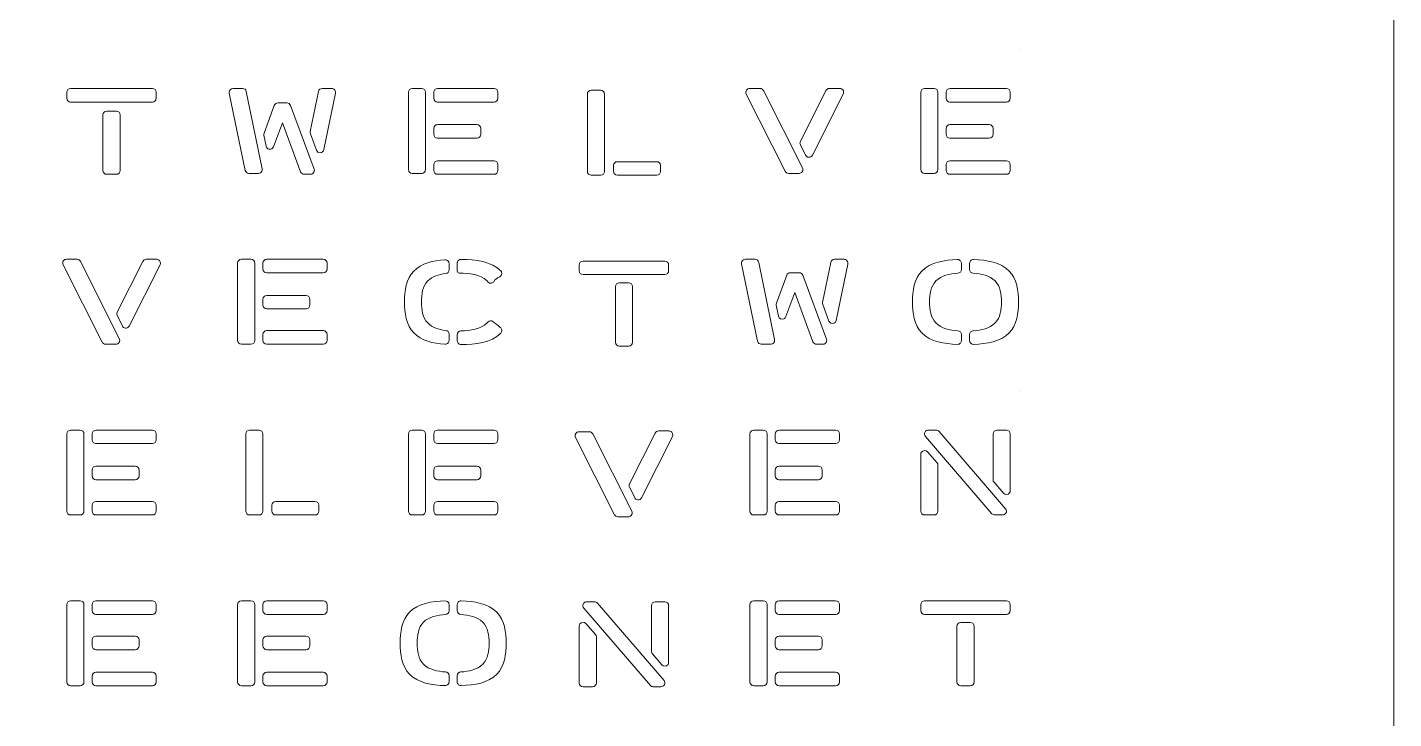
# Model space of a CAD drawing. Header units: inches. Extents: x 0 to 42, y 0 to 42.
# Drawn here: x 21 to 42, y 10.63 to 21.25 of the extents above; entities that cross this region are included whole.
import ezdxf

# ---------------------------------------------------------------- set-up
doc = ezdxf.new("R2010")
doc.units = ezdxf.units.IN
doc.header["$MEASUREMENT"] = 0
doc.layers.add('Layer 1', color=7, linetype='Continuous', lineweight=0)

msp = doc.modelspace()

# ---------------------------------------------------------------- linework, layer by layer
at = {"layer": 'Layer 1', "color": 18, "lineweight": 9, "true_color": 0x000000}
for p, q in [((36.272, 20.903), (36.272, 20.903)), ((36.272, 15.653), (36.272, 15.653))]:
    msp.add_line(p, q, dxfattribs=at)
msp.add_lwpolyline([(0, 42), (42, 42), (42, 0), (0, 0)], close=True, dxfattribs=at)
for points, knots in [([(21.666, 20.311), (21.666, 20.311), (22.923, 20.311), (22.923, 20.311), (22.956, 20.311), (22.982, 20.285), (22.982, 20.253), (22.982, 20.253), (22.982, 20.162), (22.982, 20.162), (22.982, 20.129), (22.956, 20.103), (22.923, 20.103), (22.923, 20.103), (21.666, 20.103), (21.666, 20.103), (21.633, 20.103), (21.607, 20.129), (21.607, 20.162), (21.607, 20.162), (21.607, 20.253), (21.607, 20.253), (21.607, 20.285), (21.633, 20.311), (21.666, 20.311)], [0, 0, 0, 0, 1, 1, 1, 2, 2, 2, 3, 3, 3, 4, 4, 4, 5, 5, 5, 6, 6, 6, 7, 7, 7, 8, 8, 8, 8]), ([(24.406, 19.006), (24.378, 19.006), (24.354, 19.025), (24.349, 19.053), (24.349, 19.053), (24.104, 20.241), (24.104, 20.241), (24.104, 20.245), (24.103, 20.249), (24.103, 20.253), (24.103, 20.285), (24.13, 20.311), (24.162, 20.311), (24.162, 20.311), (24.309, 20.311), (24.309, 20.311), (24.336, 20.311), (24.361, 20.292), (24.366, 20.264), (24.366, 20.264), (24.61, 19.076), (24.61, 19.076), (24.613, 19.064), (24.611, 19.051), (24.606, 19.039), (24.596, 19.018), (24.574, 19.006), (24.551, 19.006), (24.551, 19.006), (24.406, 19.006), (24.406, 19.006)], [0, 0, 0, 0, 1, 1, 1, 2, 2, 2, 3, 3, 3, 4, 4, 4, 5, 5, 5, 6, 6, 6, 7, 7, 7, 8, 8, 8, 9, 9, 9, 10, 10, 10, 10]), ([(25.531, 20.311), (25.531, 20.311), (25.678, 20.311), (25.678, 20.311), (25.682, 20.311), (25.686, 20.311), (25.69, 20.31), (25.722, 20.304), (25.742, 20.273), (25.736, 20.241), (25.736, 20.241), (25.557, 19.371), (25.557, 19.371), (25.552, 19.345), (25.529, 19.325), (25.501, 19.324), (25.475, 19.323), (25.452, 19.34), (25.443, 19.364), (25.443, 19.364), (25.35, 19.616), (25.35, 19.616), (25.346, 19.627), (25.345, 19.638), (25.347, 19.649), (25.347, 19.649), (25.474, 20.264), (25.474, 20.264), (25.479, 20.292), (25.503, 20.311), (25.531, 20.311)], [0, 0, 0, 0, 1, 1, 1, 2, 2, 2, 3, 3, 3, 4, 4, 4, 5, 5, 5, 6, 6, 6, 7, 7, 7, 8, 8, 8, 9, 9, 9, 10, 10, 10, 10]), ([(26.857, 19.065), (26.857, 19.065), (26.857, 20.253), (26.857, 20.253), (26.857, 20.285), (26.883, 20.311), (26.916, 20.311), (26.916, 20.311), (27.062, 20.311), (27.062, 20.311), (27.095, 20.311), (27.121, 20.285), (27.121, 20.253), (27.121, 20.253), (27.121, 19.065), (27.121, 19.065), (27.121, 19.032), (27.095, 19.006), (27.062, 19.006), (27.062, 19.006), (26.916, 19.006), (26.916, 19.006), (26.883, 19.006), (26.857, 19.032), (26.857, 19.065)], [0, 0, 0, 0, 1, 1, 1, 2, 2, 2, 3, 3, 3, 4, 4, 4, 5, 5, 5, 6, 6, 6, 7, 7, 7, 8, 8, 8, 8]), ([(28.173, 20.103), (28.173, 20.103), (27.305, 20.103), (27.305, 20.103), (27.272, 20.103), (27.246, 20.129), (27.246, 20.162), (27.246, 20.162), (27.246, 20.253), (27.246, 20.253), (27.246, 20.285), (27.272, 20.311), (27.305, 20.311), (27.305, 20.311), (28.173, 20.311), (28.173, 20.311), (28.206, 20.311), (28.232, 20.285), (28.232, 20.253), (28.232, 20.253), (28.232, 20.162), (28.232, 20.162), (28.232, 20.129), (28.206, 20.103), (28.173, 20.103)], [0, 0, 0, 0, 1, 1, 1, 2, 2, 2, 3, 3, 3, 4, 4, 4, 5, 5, 5, 6, 6, 6, 7, 7, 7, 8, 8, 8, 8]), ([(29.871, 20.225), (29.871, 20.225), (29.871, 19.037), (29.871, 19.037), (29.871, 19.004), (29.845, 18.978), (29.812, 18.978), (29.812, 18.978), (29.666, 18.978), (29.666, 18.978), (29.633, 18.978), (29.607, 19.004), (29.607, 19.037), (29.607, 19.037), (29.607, 20.225), (29.607, 20.225), (29.607, 20.257), (29.633, 20.284), (29.666, 20.284), (29.666, 20.284), (29.812, 20.284), (29.812, 20.284), (29.845, 20.284), (29.871, 20.257), (29.871, 20.225)], [0, 0, 0, 0, 1, 1, 1, 2, 2, 2, 3, 3, 3, 4, 4, 4, 5, 5, 5, 6, 6, 6, 7, 7, 7, 8, 8, 8, 8]), ([(32.316, 20.279), (32.316, 20.279), (32.914, 19.091), (32.914, 19.091), (32.923, 19.073), (32.922, 19.051), (32.91, 19.032), (32.899, 19.015), (32.88, 19.006), (32.859, 19.006), (32.859, 19.006), (32.7, 19.006), (32.7, 19.006), (32.678, 19.006), (32.658, 19.018), (32.648, 19.038), (32.648, 19.038), (32.05, 20.226), (32.05, 20.226), (32.041, 20.245), (32.042, 20.267), (32.054, 20.286), (32.065, 20.302), (32.085, 20.311), (32.105, 20.311), (32.105, 20.311), (32.264, 20.311), (32.264, 20.311), (32.286, 20.311), (32.306, 20.299), (32.316, 20.279)], [0, 0, 0, 0, 1, 1, 1, 2, 2, 2, 3, 3, 3, 4, 4, 4, 5, 5, 5, 6, 6, 6, 7, 7, 7, 8, 8, 8, 9, 9, 9, 10, 10, 10, 10]), ([(33.067, 19.285), (33.056, 19.264), (33.034, 19.25), (33.007, 19.253), (32.987, 19.255), (32.97, 19.269), (32.961, 19.287), (32.961, 19.287), (32.882, 19.445), (32.882, 19.445), (32.873, 19.462), (32.873, 19.481), (32.882, 19.498), (32.882, 19.498), (33.274, 20.279), (33.274, 20.279), (33.284, 20.299), (33.305, 20.311), (33.327, 20.311), (33.327, 20.311), (33.488, 20.311), (33.488, 20.311), (33.51, 20.311), (33.531, 20.299), (33.542, 20.277), (33.549, 20.26), (33.548, 20.241), (33.54, 20.224), (33.54, 20.224), (33.067, 19.285), (33.067, 19.285)], [0, 0, 0, 0, 1, 1, 1, 2, 2, 2, 3, 3, 3, 4, 4, 4, 5, 5, 5, 6, 6, 6, 7, 7, 7, 8, 8, 8, 9, 9, 9, 10, 10, 10, 10]), ([(34.732, 19.065), (34.732, 19.065), (34.732, 20.253), (34.732, 20.253), (34.732, 20.285), (34.758, 20.311), (34.791, 20.311), (34.791, 20.311), (34.937, 20.311), (34.937, 20.311), (34.97, 20.311), (34.996, 20.285), (34.996, 20.253), (34.996, 20.253), (34.996, 19.065), (34.996, 19.065), (34.996, 19.032), (34.97, 19.006), (34.937, 19.006), (34.937, 19.006), (34.791, 19.006), (34.791, 19.006), (34.758, 19.006), (34.732, 19.032), (34.732, 19.065)], [0, 0, 0, 0, 1, 1, 1, 2, 2, 2, 3, 3, 3, 4, 4, 4, 5, 5, 5, 6, 6, 6, 7, 7, 7, 8, 8, 8, 8]), ([(36.048, 20.103), (36.048, 20.103), (35.18, 20.103), (35.18, 20.103), (35.147, 20.103), (35.121, 20.129), (35.121, 20.162), (35.121, 20.162), (35.121, 20.253), (35.121, 20.253), (35.121, 20.285), (35.147, 20.311), (35.18, 20.311), (35.18, 20.311), (36.048, 20.311), (36.048, 20.311), (36.081, 20.311), (36.107, 20.285), (36.107, 20.253), (36.107, 20.253), (36.107, 20.162), (36.107, 20.162), (36.107, 20.129), (36.081, 20.103), (36.048, 20.103)], [0, 0, 0, 0, 1, 1, 1, 2, 2, 2, 3, 3, 3, 4, 4, 4, 5, 5, 5, 6, 6, 6, 7, 7, 7, 8, 8, 8, 8]), ([(22.221, 19.964), (22.221, 19.964), (22.368, 19.964), (22.368, 19.964), (22.4, 19.964), (22.427, 19.938), (22.427, 19.905), (22.427, 19.905), (22.427, 19.051), (22.427, 19.051), (22.427, 19.018), (22.4, 18.992), (22.368, 18.992), (22.368, 18.992), (22.221, 18.992), (22.221, 18.992), (22.189, 18.992), (22.163, 19.018), (22.163, 19.051), (22.163, 19.051), (22.163, 19.905), (22.163, 19.905), (22.163, 19.938), (22.189, 19.964), (22.221, 19.964)], [0, 0, 0, 0, 1, 1, 1, 2, 2, 2, 3, 3, 3, 4, 4, 4, 5, 5, 5, 6, 6, 6, 7, 7, 7, 8, 8, 8, 8]), ([(25.255, 18.992), (25.231, 18.992), (25.209, 19.007), (25.2, 19.03), (25.2, 19.03), (24.92, 19.784), (24.92, 19.784), (24.92, 19.784), (24.783, 19.415), (24.783, 19.415), (24.773, 19.388), (24.744, 19.371), (24.714, 19.378), (24.691, 19.383), (24.674, 19.402), (24.67, 19.425), (24.67, 19.425), (24.635, 19.592), (24.635, 19.592), (24.633, 19.603), (24.634, 19.614), (24.638, 19.625), (24.638, 19.625), (24.796, 20.051), (24.796, 20.051), (24.805, 20.074), (24.827, 20.089), (24.852, 20.089), (24.852, 20.089), (24.989, 20.089), (24.989, 20.089), (25.013, 20.089), (25.035, 20.074), (25.044, 20.051), (25.044, 20.051), (25.408, 19.071), (25.408, 19.071), (25.416, 19.051), (25.412, 19.026), (25.394, 19.008), (25.383, 18.997), (25.367, 18.992), (25.351, 18.992), (25.351, 18.992), (25.255, 18.992), (25.255, 18.992)], [0, 0, 0, 0, 1, 1, 1, 2, 2, 2, 3, 3, 3, 4, 4, 4, 5, 5, 5, 6, 6, 6, 7, 7, 7, 8, 8, 8, 9, 9, 9, 10, 10, 10, 11, 11, 11, 12, 12, 12, 13, 13, 13, 14, 14, 14, 15, 15, 15, 15]), ([(27.909, 19.548), (27.909, 19.548), (27.305, 19.548), (27.305, 19.548), (27.272, 19.548), (27.246, 19.574), (27.246, 19.606), (27.246, 19.606), (27.246, 19.697), (27.246, 19.697), (27.246, 19.729), (27.272, 19.756), (27.305, 19.756), (27.305, 19.756), (27.909, 19.756), (27.909, 19.756), (27.942, 19.756), (27.968, 19.729), (27.968, 19.697), (27.968, 19.697), (27.968, 19.606), (27.968, 19.606), (27.968, 19.574), (27.942, 19.548), (27.909, 19.548)], [0, 0, 0, 0, 1, 1, 1, 2, 2, 2, 3, 3, 3, 4, 4, 4, 5, 5, 5, 6, 6, 6, 7, 7, 7, 8, 8, 8, 8]), ([(35.784, 19.548), (35.784, 19.548), (35.18, 19.548), (35.18, 19.548), (35.147, 19.548), (35.121, 19.574), (35.121, 19.606), (35.121, 19.606), (35.121, 19.697), (35.121, 19.697), (35.121, 19.729), (35.147, 19.756), (35.18, 19.756), (35.18, 19.756), (35.784, 19.756), (35.784, 19.756), (35.817, 19.756), (35.843, 19.729), (35.843, 19.697), (35.843, 19.697), (35.843, 19.606), (35.843, 19.606), (35.843, 19.574), (35.817, 19.548), (35.784, 19.548)], [0, 0, 0, 0, 1, 1, 1, 2, 2, 2, 3, 3, 3, 4, 4, 4, 5, 5, 5, 6, 6, 6, 7, 7, 7, 8, 8, 8, 8]), ([(28.173, 18.992), (28.173, 18.992), (27.305, 18.992), (27.305, 18.992), (27.272, 18.992), (27.246, 19.018), (27.246, 19.051), (27.246, 19.051), (27.246, 19.141), (27.246, 19.141), (27.246, 19.174), (27.272, 19.2), (27.305, 19.2), (27.305, 19.2), (28.173, 19.2), (28.173, 19.2), (28.206, 19.2), (28.232, 19.174), (28.232, 19.141), (28.232, 19.141), (28.232, 19.051), (28.232, 19.051), (28.232, 19.018), (28.206, 18.992), (28.173, 18.992)], [0, 0, 0, 0, 1, 1, 1, 2, 2, 2, 3, 3, 3, 4, 4, 4, 5, 5, 5, 6, 6, 6, 7, 7, 7, 8, 8, 8, 8]), ([(30.01, 19.037), (30.01, 19.037), (30.01, 19.128), (30.01, 19.128), (30.01, 19.16), (30.036, 19.186), (30.069, 19.186), (30.069, 19.186), (30.673, 19.186), (30.673, 19.186), (30.706, 19.186), (30.732, 19.16), (30.732, 19.128), (30.732, 19.128), (30.732, 19.037), (30.732, 19.037), (30.732, 19.004), (30.706, 18.978), (30.673, 18.978), (30.673, 18.978), (30.069, 18.978), (30.069, 18.978), (30.036, 18.978), (30.01, 19.004), (30.01, 19.037)], [0, 0, 0, 0, 1, 1, 1, 2, 2, 2, 3, 3, 3, 4, 4, 4, 5, 5, 5, 6, 6, 6, 7, 7, 7, 8, 8, 8, 8]), ([(36.048, 18.992), (36.048, 18.992), (35.18, 18.992), (35.18, 18.992), (35.147, 18.992), (35.121, 19.018), (35.121, 19.051), (35.121, 19.051), (35.121, 19.141), (35.121, 19.141), (35.121, 19.174), (35.147, 19.2), (35.18, 19.2), (35.18, 19.2), (36.048, 19.2), (36.048, 19.2), (36.081, 19.2), (36.107, 19.174), (36.107, 19.141), (36.107, 19.141), (36.107, 19.051), (36.107, 19.051), (36.107, 19.018), (36.081, 18.992), (36.048, 18.992)], [0, 0, 0, 0, 1, 1, 1, 2, 2, 2, 3, 3, 3, 4, 4, 4, 5, 5, 5, 6, 6, 6, 7, 7, 7, 8, 8, 8, 8]), ([(21.816, 17.654), (21.816, 17.654), (22.414, 16.466), (22.414, 16.466), (22.423, 16.448), (22.422, 16.426), (22.41, 16.407), (22.4, 16.39), (22.38, 16.381), (22.359, 16.381), (22.359, 16.381), (22.2, 16.381), (22.2, 16.381), (22.178, 16.381), (22.158, 16.393), (22.148, 16.413), (22.148, 16.413), (21.55, 17.601), (21.55, 17.601), (21.54, 17.621), (21.542, 17.645), (21.557, 17.665), (21.568, 17.679), (21.586, 17.686), (21.605, 17.686), (21.605, 17.686), (21.764, 17.686), (21.764, 17.686), (21.786, 17.686), (21.806, 17.674), (21.816, 17.654)], [0, 0, 0, 0, 1, 1, 1, 2, 2, 2, 3, 3, 3, 4, 4, 4, 5, 5, 5, 6, 6, 6, 7, 7, 7, 8, 8, 8, 9, 9, 9, 10, 10, 10, 10]), ([(22.567, 16.66), (22.557, 16.639), (22.534, 16.625), (22.507, 16.628), (22.487, 16.63), (22.47, 16.644), (22.461, 16.662), (22.461, 16.662), (22.382, 16.82), (22.382, 16.82), (22.373, 16.837), (22.373, 16.856), (22.382, 16.873), (22.382, 16.873), (22.774, 17.654), (22.774, 17.654), (22.784, 17.674), (22.805, 17.686), (22.827, 17.686), (22.827, 17.686), (22.988, 17.686), (22.988, 17.686), (22.997, 17.686), (23.006, 17.684), (23.014, 17.68), (23.043, 17.666), (23.055, 17.63), (23.04, 17.601), (23.04, 17.601), (22.567, 16.66), (22.567, 16.66)], [0, 0, 0, 0, 1, 1, 1, 2, 2, 2, 3, 3, 3, 4, 4, 4, 5, 5, 5, 6, 6, 6, 7, 7, 7, 8, 8, 8, 9, 9, 9, 10, 10, 10, 10]), ([(24.232, 16.44), (24.232, 16.44), (24.232, 17.628), (24.232, 17.628), (24.232, 17.66), (24.258, 17.686), (24.291, 17.686), (24.291, 17.686), (24.437, 17.686), (24.437, 17.686), (24.47, 17.686), (24.496, 17.66), (24.496, 17.628), (24.496, 17.628), (24.496, 16.44), (24.496, 16.44), (24.496, 16.407), (24.47, 16.381), (24.437, 16.381), (24.437, 16.381), (24.291, 16.381), (24.291, 16.381), (24.258, 16.381), (24.232, 16.407), (24.232, 16.44)], [0, 0, 0, 0, 1, 1, 1, 2, 2, 2, 3, 3, 3, 4, 4, 4, 5, 5, 5, 6, 6, 6, 7, 7, 7, 8, 8, 8, 8]), ([(25.548, 17.478), (25.548, 17.478), (24.68, 17.478), (24.68, 17.478), (24.647, 17.478), (24.621, 17.504), (24.621, 17.537), (24.621, 17.537), (24.621, 17.628), (24.621, 17.628), (24.621, 17.66), (24.647, 17.686), (24.68, 17.686), (24.68, 17.686), (25.548, 17.686), (25.548, 17.686), (25.581, 17.686), (25.607, 17.66), (25.607, 17.628), (25.607, 17.628), (25.607, 17.537), (25.607, 17.537), (25.607, 17.504), (25.581, 17.478), (25.548, 17.478)], [0, 0, 0, 0, 1, 1, 1, 2, 2, 2, 3, 3, 3, 4, 4, 4, 5, 5, 5, 6, 6, 6, 7, 7, 7, 8, 8, 8, 8]), ([(26.939, 17.505), (27.057, 17.626), (27.238, 17.665), (27.417, 17.678), (27.432, 17.679), (27.447, 17.675), (27.459, 17.666), (27.474, 17.654), (27.482, 17.638), (27.482, 17.619), (27.482, 17.619), (27.482, 17.524), (27.482, 17.524), (27.482, 17.494), (27.46, 17.469), (27.43, 17.466), (27.325, 17.454), (27.224, 17.424), (27.154, 17.353), (27.074, 17.274), (27.057, 17.142), (27.057, 17.03), (27.057, 16.917), (27.074, 16.785), (27.154, 16.707), (27.224, 16.635), (27.325, 16.605), (27.43, 16.593), (27.46, 16.59), (27.482, 16.565), (27.482, 16.535), (27.482, 16.535), (27.482, 16.442), (27.482, 16.442), (27.482, 16.427), (27.477, 16.412), (27.468, 16.401), (27.455, 16.387), (27.438, 16.38), (27.419, 16.381), (27.239, 16.393), (27.057, 16.433), (26.939, 16.555), (26.82, 16.67), (26.796, 16.864), (26.796, 17.03), (26.796, 17.195), (26.82, 17.389), (26.939, 17.505)], [0, 0, 0, 0, 1, 1, 1, 2, 2, 2, 3, 3, 3, 4, 4, 4, 5, 5, 5, 6, 6, 6, 7, 7, 7, 8, 8, 8, 9, 9, 9, 10, 10, 10, 11, 11, 11, 12, 12, 12, 13, 13, 13, 14, 14, 14, 15, 15, 15, 16, 16, 16, 16]), ([(27.607, 17.506), (27.607, 17.506), (27.607, 17.63), (27.607, 17.63), (27.607, 17.634), (27.608, 17.639), (27.609, 17.642), (27.62, 17.669), (27.642, 17.683), (27.667, 17.683), (27.886, 17.68), (28.133, 17.657), (28.281, 17.504), (28.285, 17.501), (28.287, 17.497), (28.289, 17.493), (28.304, 17.452), (28.28, 17.413), (28.234, 17.407), (28.217, 17.393), (28.203, 17.383), (28.186, 17.369), (28.162, 17.313), (28.109, 17.304), (28.078, 17.339), (28.074, 17.344), (28.07, 17.348), (28.065, 17.353), (27.963, 17.458), (27.79, 17.473), (27.639, 17.474), (27.621, 17.474), (27.607, 17.488), (27.607, 17.506)], [0, 0, 0, 0, 1, 1, 1, 2, 2, 2, 3, 3, 3, 4, 4, 4, 5, 5, 5, 6, 6, 6, 7, 7, 7, 8, 8, 8, 9, 9, 9, 10, 10, 10, 11, 11, 11, 11]), ([(29.541, 17.659), (29.541, 17.659), (30.798, 17.659), (30.798, 17.659), (30.831, 17.659), (30.857, 17.632), (30.857, 17.6), (30.857, 17.6), (30.857, 17.509), (30.857, 17.509), (30.857, 17.477), (30.831, 17.45), (30.798, 17.45), (30.798, 17.45), (29.541, 17.45), (29.541, 17.45), (29.508, 17.45), (29.482, 17.477), (29.482, 17.509), (29.482, 17.509), (29.482, 17.6), (29.482, 17.6), (29.482, 17.632), (29.508, 17.659), (29.541, 17.659)], [0, 0, 0, 0, 1, 1, 1, 2, 2, 2, 3, 3, 3, 4, 4, 4, 5, 5, 5, 6, 6, 6, 7, 7, 7, 8, 8, 8, 8]), ([(32.281, 16.381), (32.253, 16.381), (32.229, 16.4), (32.224, 16.428), (32.224, 16.428), (31.979, 17.616), (31.979, 17.616), (31.977, 17.628), (31.978, 17.641), (31.984, 17.653), (31.993, 17.674), (32.016, 17.686), (32.039, 17.686), (32.039, 17.686), (32.184, 17.686), (32.184, 17.686), (32.211, 17.686), (32.236, 17.667), (32.241, 17.639), (32.241, 17.639), (32.485, 16.451), (32.485, 16.451), (32.486, 16.448), (32.486, 16.444), (32.486, 16.44), (32.486, 16.407), (32.46, 16.381), (32.428, 16.381), (32.428, 16.381), (32.281, 16.381), (32.281, 16.381)], [0, 0, 0, 0, 1, 1, 1, 2, 2, 2, 3, 3, 3, 4, 4, 4, 5, 5, 5, 6, 6, 6, 7, 7, 7, 8, 8, 8, 9, 9, 9, 10, 10, 10, 10]), ([(33.406, 17.686), (33.406, 17.686), (33.553, 17.686), (33.553, 17.686), (33.561, 17.686), (33.568, 17.685), (33.575, 17.682), (33.602, 17.671), (33.616, 17.641), (33.61, 17.613), (33.61, 17.613), (33.432, 16.746), (33.432, 16.746), (33.428, 16.726), (33.414, 16.71), (33.395, 16.702), (33.364, 16.691), (33.331, 16.707), (33.319, 16.737), (33.319, 16.737), (33.225, 16.991), (33.225, 16.991), (33.221, 17.002), (33.22, 17.013), (33.222, 17.024), (33.222, 17.024), (33.349, 17.639), (33.349, 17.639), (33.354, 17.667), (33.378, 17.686), (33.406, 17.686)], [0, 0, 0, 0, 1, 1, 1, 2, 2, 2, 3, 3, 3, 4, 4, 4, 5, 5, 5, 6, 6, 6, 7, 7, 7, 8, 8, 8, 9, 9, 9, 10, 10, 10, 10]), ([(34.748, 17.505), (34.882, 17.642), (35.095, 17.674), (35.296, 17.681), (35.314, 17.682), (35.331, 17.675), (35.343, 17.66), (35.353, 17.649), (35.357, 17.635), (35.357, 17.62), (35.357, 17.62), (35.357, 17.53), (35.357, 17.53), (35.357, 17.499), (35.333, 17.473), (35.302, 17.471), (35.176, 17.464), (35.047, 17.438), (34.964, 17.353), (34.883, 17.274), (34.867, 17.142), (34.867, 17.03), (34.867, 16.917), (34.883, 16.785), (34.964, 16.707), (35.047, 16.621), (35.176, 16.595), (35.302, 16.588), (35.333, 16.586), (35.357, 16.56), (35.357, 16.529), (35.357, 16.529), (35.357, 16.439), (35.357, 16.439), (35.357, 16.425), (35.353, 16.41), (35.343, 16.399), (35.331, 16.385), (35.314, 16.377), (35.296, 16.378), (35.095, 16.385), (34.882, 16.417), (34.748, 16.555), (34.63, 16.67), (34.605, 16.864), (34.605, 17.03), (34.605, 17.195), (34.63, 17.389), (34.748, 17.505)], [0, 0, 0, 0, 1, 1, 1, 2, 2, 2, 3, 3, 3, 4, 4, 4, 5, 5, 5, 6, 6, 6, 7, 7, 7, 8, 8, 8, 9, 9, 9, 10, 10, 10, 11, 11, 11, 12, 12, 12, 13, 13, 13, 14, 14, 14, 15, 15, 15, 16, 16, 16, 16]), ([(36.091, 17.505), (36.209, 17.389), (36.234, 17.195), (36.234, 17.03), (36.234, 16.864), (36.209, 16.67), (36.091, 16.555), (35.958, 16.418), (35.746, 16.385), (35.545, 16.378), (35.531, 16.377), (35.516, 16.381), (35.504, 16.39), (35.49, 16.402), (35.482, 16.419), (35.482, 16.437), (35.482, 16.437), (35.482, 16.529), (35.482, 16.529), (35.482, 16.56), (35.506, 16.586), (35.537, 16.588), (35.663, 16.595), (35.792, 16.621), (35.875, 16.707), (35.956, 16.785), (35.972, 16.917), (35.972, 17.03), (35.972, 17.142), (35.956, 17.274), (35.875, 17.353), (35.792, 17.438), (35.663, 17.464), (35.537, 17.471), (35.506, 17.473), (35.482, 17.499), (35.482, 17.53), (35.482, 17.53), (35.482, 17.62), (35.482, 17.62), (35.482, 17.635), (35.486, 17.649), (35.496, 17.661), (35.508, 17.675), (35.525, 17.682), (35.543, 17.681), (35.744, 17.674), (35.957, 17.642), (36.091, 17.505)], [0, 0, 0, 0, 1, 1, 1, 2, 2, 2, 3, 3, 3, 4, 4, 4, 5, 5, 5, 6, 6, 6, 7, 7, 7, 8, 8, 8, 9, 9, 9, 10, 10, 10, 11, 11, 11, 12, 12, 12, 13, 13, 13, 14, 14, 14, 15, 15, 15, 16, 16, 16, 16]), ([(33.075, 16.419), (33.075, 16.419), (32.795, 17.173), (32.795, 17.173), (32.795, 17.173), (32.658, 16.806), (32.658, 16.806), (32.653, 16.791), (32.642, 16.777), (32.627, 16.771), (32.591, 16.755), (32.552, 16.776), (32.545, 16.812), (32.545, 16.812), (32.51, 16.981), (32.51, 16.981), (32.508, 16.992), (32.509, 17.003), (32.513, 17.014), (32.513, 17.014), (32.671, 17.44), (32.671, 17.44), (32.68, 17.463), (32.702, 17.478), (32.727, 17.478), (32.727, 17.478), (32.864, 17.478), (32.864, 17.478), (32.888, 17.478), (32.91, 17.463), (32.919, 17.44), (32.919, 17.44), (33.283, 16.46), (33.283, 16.46), (33.292, 16.437), (33.286, 16.41), (33.263, 16.392), (33.253, 16.384), (33.24, 16.381), (33.227, 16.381), (33.227, 16.381), (33.13, 16.381), (33.13, 16.381), (33.106, 16.381), (33.084, 16.396), (33.075, 16.419)], [0, 0, 0, 0, 1, 1, 1, 2, 2, 2, 3, 3, 3, 4, 4, 4, 5, 5, 5, 6, 6, 6, 7, 7, 7, 8, 8, 8, 9, 9, 9, 10, 10, 10, 11, 11, 11, 12, 12, 12, 13, 13, 13, 14, 14, 14, 15, 15, 15, 15]), ([(30.096, 17.325), (30.096, 17.325), (30.243, 17.325), (30.243, 17.325), (30.275, 17.325), (30.302, 17.299), (30.302, 17.266), (30.302, 17.266), (30.302, 16.412), (30.302, 16.412), (30.302, 16.379), (30.275, 16.353), (30.243, 16.353), (30.243, 16.353), (30.096, 16.353), (30.096, 16.353), (30.064, 16.353), (30.038, 16.379), (30.038, 16.412), (30.038, 16.412), (30.038, 17.266), (30.038, 17.266), (30.038, 17.299), (30.064, 17.325), (30.096, 17.325)], [0, 0, 0, 0, 1, 1, 1, 2, 2, 2, 3, 3, 3, 4, 4, 4, 5, 5, 5, 6, 6, 6, 7, 7, 7, 8, 8, 8, 8]), ([(25.284, 16.923), (25.284, 16.923), (24.68, 16.923), (24.68, 16.923), (24.647, 16.923), (24.621, 16.949), (24.621, 16.981), (24.621, 16.981), (24.621, 17.072), (24.621, 17.072), (24.621, 17.104), (24.647, 17.131), (24.68, 17.131), (24.68, 17.131), (25.284, 17.131), (25.284, 17.131), (25.317, 17.131), (25.343, 17.104), (25.343, 17.072), (25.343, 17.072), (25.343, 16.981), (25.343, 16.981), (25.343, 16.949), (25.317, 16.923), (25.284, 16.923)], [0, 0, 0, 0, 1, 1, 1, 2, 2, 2, 3, 3, 3, 4, 4, 4, 5, 5, 5, 6, 6, 6, 7, 7, 7, 8, 8, 8, 8]), ([(27.607, 16.438), (27.607, 16.438), (27.607, 16.527), (27.607, 16.527), (27.607, 16.559), (27.633, 16.585), (27.665, 16.586), (27.809, 16.589), (27.968, 16.607), (28.065, 16.707), (28.07, 16.711), (28.074, 16.715), (28.078, 16.72), (28.099, 16.743), (28.134, 16.747), (28.159, 16.727), (28.196, 16.697), (28.233, 16.668), (28.269, 16.639), (28.281, 16.629), (28.29, 16.615), (28.293, 16.6), (28.295, 16.581), (28.289, 16.563), (28.276, 16.549), (28.127, 16.401), (27.883, 16.379), (27.667, 16.376), (27.649, 16.376), (27.632, 16.384), (27.621, 16.398), (27.611, 16.409), (27.607, 16.423), (27.607, 16.438)], [0, 0, 0, 0, 1, 1, 1, 2, 2, 2, 3, 3, 3, 4, 4, 4, 5, 5, 5, 6, 6, 6, 7, 7, 7, 8, 8, 8, 9, 9, 9, 10, 10, 10, 11, 11, 11, 11]), ([(25.548, 16.381), (25.548, 16.381), (24.68, 16.381), (24.68, 16.381), (24.647, 16.381), (24.621, 16.407), (24.621, 16.44), (24.621, 16.44), (24.621, 16.53), (24.621, 16.53), (24.621, 16.563), (24.647, 16.589), (24.68, 16.589), (24.68, 16.589), (25.548, 16.589), (25.548, 16.589), (25.581, 16.589), (25.607, 16.563), (25.607, 16.53), (25.607, 16.53), (25.607, 16.44), (25.607, 16.44), (25.607, 16.407), (25.581, 16.381), (25.548, 16.381)], [0, 0, 0, 0, 1, 1, 1, 2, 2, 2, 3, 3, 3, 4, 4, 4, 5, 5, 5, 6, 6, 6, 7, 7, 7, 8, 8, 8, 8]), ([(21.607, 13.815), (21.607, 13.815), (21.607, 15.003), (21.607, 15.003), (21.607, 15.035), (21.633, 15.061), (21.666, 15.061), (21.666, 15.061), (21.812, 15.061), (21.812, 15.061), (21.845, 15.061), (21.871, 15.035), (21.871, 15.003), (21.871, 15.003), (21.871, 13.815), (21.871, 13.815), (21.871, 13.782), (21.845, 13.756), (21.812, 13.756), (21.812, 13.756), (21.666, 13.756), (21.666, 13.756), (21.633, 13.756), (21.607, 13.782), (21.607, 13.815)], [0, 0, 0, 0, 1, 1, 1, 2, 2, 2, 3, 3, 3, 4, 4, 4, 5, 5, 5, 6, 6, 6, 7, 7, 7, 8, 8, 8, 8]), ([(22.923, 14.853), (22.923, 14.853), (22.055, 14.853), (22.055, 14.853), (22.022, 14.853), (21.996, 14.879), (21.996, 14.912), (21.996, 14.912), (21.996, 15.003), (21.996, 15.003), (21.996, 15.035), (22.022, 15.061), (22.055, 15.061), (22.055, 15.061), (22.923, 15.061), (22.923, 15.061), (22.956, 15.061), (22.982, 15.035), (22.982, 15.003), (22.982, 15.003), (22.982, 14.912), (22.982, 14.912), (22.982, 14.879), (22.956, 14.853), (22.923, 14.853)], [0, 0, 0, 0, 1, 1, 1, 2, 2, 2, 3, 3, 3, 4, 4, 4, 5, 5, 5, 6, 6, 6, 7, 7, 7, 8, 8, 8, 8]), ([(24.621, 15.003), (24.621, 15.003), (24.621, 13.815), (24.621, 13.815), (24.621, 13.782), (24.595, 13.756), (24.562, 13.756), (24.562, 13.756), (24.416, 13.756), (24.416, 13.756), (24.383, 13.756), (24.357, 13.782), (24.357, 13.815), (24.357, 13.815), (24.357, 15.003), (24.357, 15.003), (24.357, 15.035), (24.383, 15.061), (24.416, 15.061), (24.416, 15.061), (24.562, 15.061), (24.562, 15.061), (24.595, 15.061), (24.621, 15.035), (24.621, 15.003)], [0, 0, 0, 0, 1, 1, 1, 2, 2, 2, 3, 3, 3, 4, 4, 4, 5, 5, 5, 6, 6, 6, 7, 7, 7, 8, 8, 8, 8]), ([(26.857, 13.815), (26.857, 13.815), (26.857, 15.003), (26.857, 15.003), (26.857, 15.035), (26.883, 15.061), (26.916, 15.061), (26.916, 15.061), (27.062, 15.061), (27.062, 15.061), (27.095, 15.061), (27.121, 15.035), (27.121, 15.003), (27.121, 15.003), (27.121, 13.815), (27.121, 13.815), (27.121, 13.782), (27.095, 13.756), (27.062, 13.756), (27.062, 13.756), (26.916, 13.756), (26.916, 13.756), (26.883, 13.756), (26.857, 13.782), (26.857, 13.815)], [0, 0, 0, 0, 1, 1, 1, 2, 2, 2, 3, 3, 3, 4, 4, 4, 5, 5, 5, 6, 6, 6, 7, 7, 7, 8, 8, 8, 8]), ([(28.173, 14.853), (28.173, 14.853), (27.305, 14.853), (27.305, 14.853), (27.272, 14.853), (27.246, 14.879), (27.246, 14.912), (27.246, 14.912), (27.246, 15.003), (27.246, 15.003), (27.246, 15.035), (27.272, 15.061), (27.305, 15.061), (27.305, 15.061), (28.173, 15.061), (28.173, 15.061), (28.206, 15.061), (28.232, 15.035), (28.232, 15.003), (28.232, 15.003), (28.232, 14.912), (28.232, 14.912), (28.232, 14.879), (28.206, 14.853), (28.173, 14.853)], [0, 0, 0, 0, 1, 1, 1, 2, 2, 2, 3, 3, 3, 4, 4, 4, 5, 5, 5, 6, 6, 6, 7, 7, 7, 8, 8, 8, 8]), ([(29.691, 15.001), (29.691, 15.001), (30.289, 13.813), (30.289, 13.813), (30.299, 13.793), (30.297, 13.769), (30.282, 13.749), (30.27, 13.735), (30.252, 13.728), (30.234, 13.728), (30.234, 13.728), (30.075, 13.728), (30.075, 13.728), (30.053, 13.728), (30.033, 13.741), (30.023, 13.76), (30.023, 13.76), (29.425, 14.948), (29.425, 14.948), (29.416, 14.967), (29.417, 14.989), (29.429, 15.007), (29.44, 15.024), (29.46, 15.034), (29.48, 15.034), (29.48, 15.034), (29.639, 15.034), (29.639, 15.034), (29.661, 15.034), (29.681, 15.021), (29.691, 15.001)], [0, 0, 0, 0, 1, 1, 1, 2, 2, 2, 3, 3, 3, 4, 4, 4, 5, 5, 5, 6, 6, 6, 7, 7, 7, 8, 8, 8, 9, 9, 9, 10, 10, 10, 10]), ([(30.442, 14.021), (30.431, 14), (30.408, 13.986), (30.382, 13.989), (30.362, 13.991), (30.345, 14.005), (30.336, 14.023), (30.336, 14.023), (30.257, 14.181), (30.257, 14.181), (30.248, 14.198), (30.248, 14.217), (30.257, 14.234), (30.257, 14.234), (30.649, 15.015), (30.649, 15.015), (30.659, 15.035), (30.68, 15.048), (30.702, 15.048), (30.702, 15.048), (30.863, 15.048), (30.863, 15.048), (30.872, 15.048), (30.881, 15.045), (30.889, 15.041), (30.918, 15.027), (30.93, 14.991), (30.915, 14.962), (30.915, 14.962), (30.442, 14.021), (30.442, 14.021)], [0, 0, 0, 0, 1, 1, 1, 2, 2, 2, 3, 3, 3, 4, 4, 4, 5, 5, 5, 6, 6, 6, 7, 7, 7, 8, 8, 8, 9, 9, 9, 10, 10, 10, 10]), ([(32.107, 13.815), (32.107, 13.815), (32.107, 15.003), (32.107, 15.003), (32.107, 15.035), (32.133, 15.061), (32.166, 15.061), (32.166, 15.061), (32.312, 15.061), (32.312, 15.061), (32.345, 15.061), (32.371, 15.035), (32.371, 15.003), (32.371, 15.003), (32.371, 13.815), (32.371, 13.815), (32.371, 13.782), (32.345, 13.756), (32.312, 13.756), (32.312, 13.756), (32.166, 13.756), (32.166, 13.756), (32.133, 13.756), (32.107, 13.782), (32.107, 13.815)], [0, 0, 0, 0, 1, 1, 1, 2, 2, 2, 3, 3, 3, 4, 4, 4, 5, 5, 5, 6, 6, 6, 7, 7, 7, 8, 8, 8, 8]), ([(33.423, 14.853), (33.423, 14.853), (32.555, 14.853), (32.555, 14.853), (32.522, 14.853), (32.496, 14.879), (32.496, 14.912), (32.496, 14.912), (32.496, 15.003), (32.496, 15.003), (32.496, 15.035), (32.522, 15.061), (32.555, 15.061), (32.555, 15.061), (33.423, 15.061), (33.423, 15.061), (33.456, 15.061), (33.482, 15.035), (33.482, 15.003), (33.482, 15.003), (33.482, 14.912), (33.482, 14.912), (33.482, 14.879), (33.456, 14.853), (33.423, 14.853)], [0, 0, 0, 0, 1, 1, 1, 2, 2, 2, 3, 3, 3, 4, 4, 4, 5, 5, 5, 6, 6, 6, 7, 7, 7, 8, 8, 8, 8]), ([(35.012, 15.041), (35.012, 15.041), (36.036, 13.853), (36.036, 13.853), (36.052, 13.834), (36.055, 13.807), (36.041, 13.784), (36.03, 13.766), (36.01, 13.756), (35.989, 13.756), (35.989, 13.756), (35.87, 13.756), (35.87, 13.756), (35.853, 13.756), (35.837, 13.763), (35.826, 13.776), (35.826, 13.776), (34.803, 14.964), (34.803, 14.964), (34.787, 14.983), (34.783, 15.01), (34.797, 15.034), (34.808, 15.052), (34.828, 15.061), (34.849, 15.061), (34.849, 15.061), (34.968, 15.061), (34.968, 15.061), (34.985, 15.061), (35.001, 15.054), (35.012, 15.041)], [0, 0, 0, 0, 1, 1, 1, 2, 2, 2, 3, 3, 3, 4, 4, 4, 5, 5, 5, 6, 6, 6, 7, 7, 7, 8, 8, 8, 9, 9, 9, 10, 10, 10, 10]), ([(36.107, 15.003), (36.107, 15.003), (36.107, 14.131), (36.107, 14.131), (36.107, 14.119), (36.104, 14.107), (36.097, 14.097), (36.074, 14.064), (36.028, 14.063), (36.003, 14.091), (36.003, 14.091), (35.858, 14.258), (35.858, 14.258), (35.848, 14.269), (35.843, 14.283), (35.843, 14.297), (35.843, 14.297), (35.843, 15.003), (35.843, 15.003), (35.843, 15.035), (35.87, 15.061), (35.902, 15.061), (35.902, 15.061), (36.048, 15.061), (36.048, 15.061), (36.081, 15.061), (36.107, 15.035), (36.107, 15.003)], [0, 0, 0, 0, 1, 1, 1, 2, 2, 2, 3, 3, 3, 4, 4, 4, 5, 5, 5, 6, 6, 6, 7, 7, 7, 8, 8, 8, 9, 9, 9, 9]), ([(34.996, 14.52), (34.996, 14.52), (34.996, 13.815), (34.996, 13.815), (34.996, 13.782), (34.97, 13.756), (34.937, 13.756), (34.937, 13.756), (34.791, 13.756), (34.791, 13.756), (34.758, 13.756), (34.732, 13.782), (34.732, 13.815), (34.732, 13.815), (34.732, 14.686), (34.732, 14.686), (34.732, 14.698), (34.735, 14.71), (34.742, 14.72), (34.765, 14.753), (34.812, 14.754), (34.836, 14.726), (34.836, 14.726), (34.982, 14.559), (34.982, 14.559), (34.991, 14.548), (34.996, 14.534), (34.996, 14.52)], [0, 0, 0, 0, 1, 1, 1, 2, 2, 2, 3, 3, 3, 4, 4, 4, 5, 5, 5, 6, 6, 6, 7, 7, 7, 8, 8, 8, 9, 9, 9, 9]), ([(22.659, 14.298), (22.659, 14.298), (22.055, 14.298), (22.055, 14.298), (22.022, 14.298), (21.996, 14.324), (21.996, 14.356), (21.996, 14.356), (21.996, 14.447), (21.996, 14.447), (21.996, 14.479), (22.022, 14.506), (22.055, 14.506), (22.055, 14.506), (22.659, 14.506), (22.659, 14.506), (22.692, 14.506), (22.718, 14.479), (22.718, 14.447), (22.718, 14.447), (22.718, 14.356), (22.718, 14.356), (22.718, 14.324), (22.692, 14.298), (22.659, 14.298)], [0, 0, 0, 0, 1, 1, 1, 2, 2, 2, 3, 3, 3, 4, 4, 4, 5, 5, 5, 6, 6, 6, 7, 7, 7, 8, 8, 8, 8]), ([(27.909, 14.298), (27.909, 14.298), (27.305, 14.298), (27.305, 14.298), (27.272, 14.298), (27.246, 14.324), (27.246, 14.356), (27.246, 14.356), (27.246, 14.447), (27.246, 14.447), (27.246, 14.479), (27.272, 14.506), (27.305, 14.506), (27.305, 14.506), (27.909, 14.506), (27.909, 14.506), (27.942, 14.506), (27.968, 14.479), (27.968, 14.447), (27.968, 14.447), (27.968, 14.356), (27.968, 14.356), (27.968, 14.324), (27.942, 14.298), (27.909, 14.298)], [0, 0, 0, 0, 1, 1, 1, 2, 2, 2, 3, 3, 3, 4, 4, 4, 5, 5, 5, 6, 6, 6, 7, 7, 7, 8, 8, 8, 8]), ([(33.159, 14.298), (33.159, 14.298), (32.555, 14.298), (32.555, 14.298), (32.522, 14.298), (32.496, 14.324), (32.496, 14.356), (32.496, 14.356), (32.496, 14.447), (32.496, 14.447), (32.496, 14.479), (32.522, 14.506), (32.555, 14.506), (32.555, 14.506), (33.159, 14.506), (33.159, 14.506), (33.192, 14.506), (33.218, 14.479), (33.218, 14.447), (33.218, 14.447), (33.218, 14.356), (33.218, 14.356), (33.218, 14.324), (33.192, 14.298), (33.159, 14.298)], [0, 0, 0, 0, 1, 1, 1, 2, 2, 2, 3, 3, 3, 4, 4, 4, 5, 5, 5, 6, 6, 6, 7, 7, 7, 8, 8, 8, 8]), ([(22.923, 13.756), (22.923, 13.756), (22.055, 13.756), (22.055, 13.756), (22.022, 13.756), (21.996, 13.782), (21.996, 13.815), (21.996, 13.815), (21.996, 13.905), (21.996, 13.905), (21.996, 13.938), (22.022, 13.964), (22.055, 13.964), (22.055, 13.964), (22.923, 13.964), (22.923, 13.964), (22.956, 13.964), (22.982, 13.938), (22.982, 13.905), (22.982, 13.905), (22.982, 13.815), (22.982, 13.815), (22.982, 13.782), (22.956, 13.756), (22.923, 13.756)], [0, 0, 0, 0, 1, 1, 1, 2, 2, 2, 3, 3, 3, 4, 4, 4, 5, 5, 5, 6, 6, 6, 7, 7, 7, 8, 8, 8, 8]), ([(24.76, 13.815), (24.76, 13.815), (24.76, 13.905), (24.76, 13.905), (24.76, 13.938), (24.786, 13.964), (24.819, 13.964), (24.819, 13.964), (25.423, 13.964), (25.423, 13.964), (25.456, 13.964), (25.482, 13.938), (25.482, 13.905), (25.482, 13.905), (25.482, 13.815), (25.482, 13.815), (25.482, 13.782), (25.456, 13.756), (25.423, 13.756), (25.423, 13.756), (24.819, 13.756), (24.819, 13.756), (24.786, 13.756), (24.76, 13.782), (24.76, 13.815)], [0, 0, 0, 0, 1, 1, 1, 2, 2, 2, 3, 3, 3, 4, 4, 4, 5, 5, 5, 6, 6, 6, 7, 7, 7, 8, 8, 8, 8]), ([(28.173, 13.756), (28.173, 13.756), (27.305, 13.756), (27.305, 13.756), (27.272, 13.756), (27.246, 13.782), (27.246, 13.815), (27.246, 13.815), (27.246, 13.905), (27.246, 13.905), (27.246, 13.938), (27.272, 13.964), (27.305, 13.964), (27.305, 13.964), (28.173, 13.964), (28.173, 13.964), (28.206, 13.964), (28.232, 13.938), (28.232, 13.905), (28.232, 13.905), (28.232, 13.815), (28.232, 13.815), (28.232, 13.782), (28.206, 13.756), (28.173, 13.756)], [0, 0, 0, 0, 1, 1, 1, 2, 2, 2, 3, 3, 3, 4, 4, 4, 5, 5, 5, 6, 6, 6, 7, 7, 7, 8, 8, 8, 8]), ([(33.423, 13.756), (33.423, 13.756), (32.555, 13.756), (32.555, 13.756), (32.522, 13.756), (32.496, 13.782), (32.496, 13.815), (32.496, 13.815), (32.496, 13.905), (32.496, 13.905), (32.496, 13.938), (32.522, 13.964), (32.555, 13.964), (32.555, 13.964), (33.423, 13.964), (33.423, 13.964), (33.456, 13.964), (33.482, 13.938), (33.482, 13.905), (33.482, 13.905), (33.482, 13.815), (33.482, 13.815), (33.482, 13.782), (33.456, 13.756), (33.423, 13.756)], [0, 0, 0, 0, 1, 1, 1, 2, 2, 2, 3, 3, 3, 4, 4, 4, 5, 5, 5, 6, 6, 6, 7, 7, 7, 8, 8, 8, 8]), ([(21.607, 11.19), (21.607, 11.19), (21.607, 12.378), (21.607, 12.378), (21.607, 12.41), (21.633, 12.436), (21.666, 12.436), (21.666, 12.436), (21.812, 12.436), (21.812, 12.436), (21.845, 12.436), (21.871, 12.41), (21.871, 12.378), (21.871, 12.378), (21.871, 11.19), (21.871, 11.19), (21.871, 11.157), (21.845, 11.131), (21.812, 11.131), (21.812, 11.131), (21.666, 11.131), (21.666, 11.131), (21.633, 11.131), (21.607, 11.157), (21.607, 11.19)], [0, 0, 0, 0, 1, 1, 1, 2, 2, 2, 3, 3, 3, 4, 4, 4, 5, 5, 5, 6, 6, 6, 7, 7, 7, 8, 8, 8, 8]), ([(22.923, 12.228), (22.923, 12.228), (22.055, 12.228), (22.055, 12.228), (22.022, 12.228), (21.996, 12.254), (21.996, 12.287), (21.996, 12.287), (21.996, 12.378), (21.996, 12.378), (21.996, 12.41), (22.022, 12.436), (22.055, 12.436), (22.055, 12.436), (22.923, 12.436), (22.923, 12.436), (22.956, 12.436), (22.982, 12.41), (22.982, 12.378), (22.982, 12.378), (22.982, 12.287), (22.982, 12.287), (22.982, 12.254), (22.956, 12.228), (22.923, 12.228)], [0, 0, 0, 0, 1, 1, 1, 2, 2, 2, 3, 3, 3, 4, 4, 4, 5, 5, 5, 6, 6, 6, 7, 7, 7, 8, 8, 8, 8]), ([(24.232, 11.19), (24.232, 11.19), (24.232, 12.378), (24.232, 12.378), (24.232, 12.41), (24.258, 12.436), (24.291, 12.436), (24.291, 12.436), (24.437, 12.436), (24.437, 12.436), (24.47, 12.436), (24.496, 12.41), (24.496, 12.378), (24.496, 12.378), (24.496, 11.19), (24.496, 11.19), (24.496, 11.157), (24.47, 11.131), (24.437, 11.131), (24.437, 11.131), (24.291, 11.131), (24.291, 11.131), (24.258, 11.131), (24.232, 11.157), (24.232, 11.19)], [0, 0, 0, 0, 1, 1, 1, 2, 2, 2, 3, 3, 3, 4, 4, 4, 5, 5, 5, 6, 6, 6, 7, 7, 7, 8, 8, 8, 8]), ([(25.548, 12.228), (25.548, 12.228), (24.68, 12.228), (24.68, 12.228), (24.647, 12.228), (24.621, 12.254), (24.621, 12.287), (24.621, 12.287), (24.621, 12.378), (24.621, 12.378), (24.621, 12.41), (24.647, 12.436), (24.68, 12.436), (24.68, 12.436), (25.548, 12.436), (25.548, 12.436), (25.581, 12.436), (25.607, 12.41), (25.607, 12.378), (25.607, 12.378), (25.607, 12.287), (25.607, 12.287), (25.607, 12.254), (25.581, 12.228), (25.548, 12.228)], [0, 0, 0, 0, 1, 1, 1, 2, 2, 2, 3, 3, 3, 4, 4, 4, 5, 5, 5, 6, 6, 6, 7, 7, 7, 8, 8, 8, 8]), ([(26.873, 12.26), (27.006, 12.397), (27.219, 12.43), (27.419, 12.437), (27.434, 12.437), (27.448, 12.433), (27.46, 12.424), (27.474, 12.413), (27.482, 12.396), (27.482, 12.378), (27.482, 12.378), (27.482, 12.285), (27.482, 12.285), (27.482, 12.254), (27.458, 12.229), (27.427, 12.227), (27.301, 12.219), (27.172, 12.194), (27.089, 12.108), (27.008, 12.03), (26.992, 11.898), (26.992, 11.785), (26.992, 11.673), (27.008, 11.541), (27.089, 11.462), (27.172, 11.377), (27.301, 11.351), (27.427, 11.344), (27.458, 11.342), (27.482, 11.316), (27.482, 11.285), (27.482, 11.285), (27.482, 11.195), (27.482, 11.195), (27.482, 11.18), (27.478, 11.165), (27.468, 11.154), (27.456, 11.14), (27.439, 11.133), (27.421, 11.133), (27.22, 11.141), (27.007, 11.173), (26.873, 11.31), (26.755, 11.425), (26.73, 11.62), (26.73, 11.785), (26.73, 11.95), (26.755, 12.145), (26.873, 12.26)], [0, 0, 0, 0, 1, 1, 1, 2, 2, 2, 3, 3, 3, 4, 4, 4, 5, 5, 5, 6, 6, 6, 7, 7, 7, 8, 8, 8, 9, 9, 9, 10, 10, 10, 11, 11, 11, 12, 12, 12, 13, 13, 13, 14, 14, 14, 15, 15, 15, 16, 16, 16, 16]), ([(28.216, 12.26), (28.334, 12.145), (28.359, 11.95), (28.359, 11.785), (28.359, 11.62), (28.334, 11.425), (28.216, 11.31), (28.083, 11.173), (27.871, 11.141), (27.67, 11.134), (27.656, 11.133), (27.641, 11.137), (27.629, 11.146), (27.615, 11.158), (27.607, 11.174), (27.607, 11.192), (27.607, 11.192), (27.607, 11.285), (27.607, 11.285), (27.607, 11.316), (27.631, 11.342), (27.662, 11.344), (27.788, 11.351), (27.917, 11.377), (28, 11.462), (28.081, 11.541), (28.097, 11.673), (28.097, 11.785), (28.097, 11.898), (28.081, 12.03), (28, 12.108), (27.917, 12.194), (27.788, 12.219), (27.662, 12.227), (27.631, 12.229), (27.607, 12.254), (27.607, 12.285), (27.607, 12.285), (27.607, 12.376), (27.607, 12.376), (27.607, 12.39), (27.611, 12.405), (27.621, 12.416), (27.633, 12.43), (27.65, 12.438), (27.668, 12.437), (27.869, 12.43), (28.082, 12.397), (28.216, 12.26)], [0, 0, 0, 0, 1, 1, 1, 2, 2, 2, 3, 3, 3, 4, 4, 4, 5, 5, 5, 6, 6, 6, 7, 7, 7, 8, 8, 8, 9, 9, 9, 10, 10, 10, 11, 11, 11, 12, 12, 12, 13, 13, 13, 14, 14, 14, 15, 15, 15, 16, 16, 16, 16]), ([(29.762, 12.402), (29.762, 12.402), (30.786, 11.214), (30.786, 11.214), (30.802, 11.195), (30.805, 11.168), (30.791, 11.145), (30.781, 11.127), (30.76, 11.117), (30.739, 11.117), (30.739, 11.117), (30.62, 11.117), (30.62, 11.117), (30.603, 11.117), (30.587, 11.124), (30.576, 11.137), (30.576, 11.137), (29.553, 12.325), (29.553, 12.325), (29.537, 12.344), (29.533, 12.371), (29.547, 12.395), (29.558, 12.413), (29.578, 12.423), (29.599, 12.423), (29.599, 12.423), (29.718, 12.423), (29.718, 12.423), (29.735, 12.423), (29.751, 12.415), (29.762, 12.402)], [0, 0, 0, 0, 1, 1, 1, 2, 2, 2, 3, 3, 3, 4, 4, 4, 5, 5, 5, 6, 6, 6, 7, 7, 7, 8, 8, 8, 9, 9, 9, 10, 10, 10, 10]), ([(30.857, 12.364), (30.857, 12.364), (30.857, 11.493), (30.857, 11.493), (30.857, 11.481), (30.854, 11.468), (30.847, 11.459), (30.824, 11.425), (30.778, 11.424), (30.753, 11.453), (30.753, 11.453), (30.608, 11.62), (30.608, 11.62), (30.598, 11.63), (30.593, 11.644), (30.593, 11.658), (30.593, 11.658), (30.593, 12.364), (30.593, 12.364), (30.593, 12.396), (30.62, 12.423), (30.652, 12.423), (30.652, 12.423), (30.798, 12.423), (30.798, 12.423), (30.831, 12.423), (30.857, 12.396), (30.857, 12.364)], [0, 0, 0, 0, 1, 1, 1, 2, 2, 2, 3, 3, 3, 4, 4, 4, 5, 5, 5, 6, 6, 6, 7, 7, 7, 8, 8, 8, 9, 9, 9, 9]), ([(32.107, 11.19), (32.107, 11.19), (32.107, 12.378), (32.107, 12.378), (32.107, 12.41), (32.133, 12.436), (32.166, 12.436), (32.166, 12.436), (32.312, 12.436), (32.312, 12.436), (32.345, 12.436), (32.371, 12.41), (32.371, 12.378), (32.371, 12.378), (32.371, 11.19), (32.371, 11.19), (32.371, 11.157), (32.345, 11.131), (32.312, 11.131), (32.312, 11.131), (32.166, 11.131), (32.166, 11.131), (32.133, 11.131), (32.107, 11.157), (32.107, 11.19)], [0, 0, 0, 0, 1, 1, 1, 2, 2, 2, 3, 3, 3, 4, 4, 4, 5, 5, 5, 6, 6, 6, 7, 7, 7, 8, 8, 8, 8]), ([(33.423, 12.228), (33.423, 12.228), (32.555, 12.228), (32.555, 12.228), (32.522, 12.228), (32.496, 12.254), (32.496, 12.287), (32.496, 12.287), (32.496, 12.378), (32.496, 12.378), (32.496, 12.41), (32.522, 12.436), (32.555, 12.436), (32.555, 12.436), (33.423, 12.436), (33.423, 12.436), (33.456, 12.436), (33.482, 12.41), (33.482, 12.378), (33.482, 12.378), (33.482, 12.287), (33.482, 12.287), (33.482, 12.254), (33.456, 12.228), (33.423, 12.228)], [0, 0, 0, 0, 1, 1, 1, 2, 2, 2, 3, 3, 3, 4, 4, 4, 5, 5, 5, 6, 6, 6, 7, 7, 7, 8, 8, 8, 8]), ([(34.791, 12.436), (34.791, 12.436), (36.048, 12.436), (36.048, 12.436), (36.081, 12.436), (36.107, 12.41), (36.107, 12.378), (36.107, 12.378), (36.107, 12.287), (36.107, 12.287), (36.107, 12.254), (36.081, 12.228), (36.048, 12.228), (36.048, 12.228), (34.791, 12.228), (34.791, 12.228), (34.758, 12.228), (34.732, 12.254), (34.732, 12.287), (34.732, 12.287), (34.732, 12.378), (34.732, 12.378), (34.732, 12.41), (34.758, 12.436), (34.791, 12.436)], [0, 0, 0, 0, 1, 1, 1, 2, 2, 2, 3, 3, 3, 4, 4, 4, 5, 5, 5, 6, 6, 6, 7, 7, 7, 8, 8, 8, 8]), ([(29.746, 11.881), (29.746, 11.881), (29.746, 11.176), (29.746, 11.176), (29.746, 11.143), (29.72, 11.117), (29.687, 11.117), (29.687, 11.117), (29.541, 11.117), (29.541, 11.117), (29.508, 11.117), (29.482, 11.143), (29.482, 11.176), (29.482, 11.176), (29.482, 12.047), (29.482, 12.047), (29.482, 12.059), (29.485, 12.071), (29.492, 12.081), (29.515, 12.115), (29.562, 12.115), (29.586, 12.087), (29.586, 12.087), (29.732, 11.92), (29.732, 11.92), (29.741, 11.909), (29.746, 11.896), (29.746, 11.881)], [0, 0, 0, 0, 1, 1, 1, 2, 2, 2, 3, 3, 3, 4, 4, 4, 5, 5, 5, 6, 6, 6, 7, 7, 7, 8, 8, 8, 9, 9, 9, 9]), ([(35.346, 12.103), (35.346, 12.103), (35.493, 12.103), (35.493, 12.103), (35.525, 12.103), (35.552, 12.077), (35.552, 12.044), (35.552, 12.044), (35.552, 11.19), (35.552, 11.19), (35.552, 11.157), (35.525, 11.131), (35.493, 11.131), (35.493, 11.131), (35.346, 11.131), (35.346, 11.131), (35.314, 11.131), (35.288, 11.157), (35.288, 11.19), (35.288, 11.19), (35.288, 12.044), (35.288, 12.044), (35.288, 12.077), (35.314, 12.103), (35.346, 12.103)], [0, 0, 0, 0, 1, 1, 1, 2, 2, 2, 3, 3, 3, 4, 4, 4, 5, 5, 5, 6, 6, 6, 7, 7, 7, 8, 8, 8, 8]), ([(22.659, 11.686), (22.659, 11.686), (22.055, 11.686), (22.055, 11.686), (22.022, 11.686), (21.996, 11.713), (21.996, 11.745), (21.996, 11.745), (21.996, 11.836), (21.996, 11.836), (21.996, 11.868), (22.022, 11.895), (22.055, 11.895), (22.055, 11.895), (22.659, 11.895), (22.659, 11.895), (22.692, 11.895), (22.718, 11.868), (22.718, 11.836), (22.718, 11.836), (22.718, 11.745), (22.718, 11.745), (22.718, 11.713), (22.692, 11.686), (22.659, 11.686)], [0, 0, 0, 0, 1, 1, 1, 2, 2, 2, 3, 3, 3, 4, 4, 4, 5, 5, 5, 6, 6, 6, 7, 7, 7, 8, 8, 8, 8]), ([(25.284, 11.686), (25.284, 11.686), (24.68, 11.686), (24.68, 11.686), (24.647, 11.686), (24.621, 11.713), (24.621, 11.745), (24.621, 11.745), (24.621, 11.836), (24.621, 11.836), (24.621, 11.868), (24.647, 11.895), (24.68, 11.895), (24.68, 11.895), (25.284, 11.895), (25.284, 11.895), (25.317, 11.895), (25.343, 11.868), (25.343, 11.836), (25.343, 11.836), (25.343, 11.745), (25.343, 11.745), (25.343, 11.713), (25.317, 11.686), (25.284, 11.686)], [0, 0, 0, 0, 1, 1, 1, 2, 2, 2, 3, 3, 3, 4, 4, 4, 5, 5, 5, 6, 6, 6, 7, 7, 7, 8, 8, 8, 8]), ([(33.159, 11.686), (33.159, 11.686), (32.555, 11.686), (32.555, 11.686), (32.522, 11.686), (32.496, 11.713), (32.496, 11.745), (32.496, 11.745), (32.496, 11.836), (32.496, 11.836), (32.496, 11.868), (32.522, 11.895), (32.555, 11.895), (32.555, 11.895), (33.159, 11.895), (33.159, 11.895), (33.192, 11.895), (33.218, 11.868), (33.218, 11.836), (33.218, 11.836), (33.218, 11.745), (33.218, 11.745), (33.218, 11.713), (33.192, 11.686), (33.159, 11.686)], [0, 0, 0, 0, 1, 1, 1, 2, 2, 2, 3, 3, 3, 4, 4, 4, 5, 5, 5, 6, 6, 6, 7, 7, 7, 8, 8, 8, 8]), ([(22.923, 11.131), (22.923, 11.131), (22.055, 11.131), (22.055, 11.131), (22.022, 11.131), (21.996, 11.157), (21.996, 11.19), (21.996, 11.19), (21.996, 11.28), (21.996, 11.28), (21.996, 11.313), (22.022, 11.339), (22.055, 11.339), (22.055, 11.339), (22.923, 11.339), (22.923, 11.339), (22.956, 11.339), (22.982, 11.313), (22.982, 11.28), (22.982, 11.28), (22.982, 11.19), (22.982, 11.19), (22.982, 11.157), (22.956, 11.131), (22.923, 11.131)], [0, 0, 0, 0, 1, 1, 1, 2, 2, 2, 3, 3, 3, 4, 4, 4, 5, 5, 5, 6, 6, 6, 7, 7, 7, 8, 8, 8, 8]), ([(25.548, 11.131), (25.548, 11.131), (24.68, 11.131), (24.68, 11.131), (24.647, 11.131), (24.621, 11.157), (24.621, 11.19), (24.621, 11.19), (24.621, 11.28), (24.621, 11.28), (24.621, 11.313), (24.647, 11.339), (24.68, 11.339), (24.68, 11.339), (25.548, 11.339), (25.548, 11.339), (25.581, 11.339), (25.607, 11.313), (25.607, 11.28), (25.607, 11.28), (25.607, 11.19), (25.607, 11.19), (25.607, 11.157), (25.581, 11.131), (25.548, 11.131)], [0, 0, 0, 0, 1, 1, 1, 2, 2, 2, 3, 3, 3, 4, 4, 4, 5, 5, 5, 6, 6, 6, 7, 7, 7, 8, 8, 8, 8]), ([(33.423, 11.131), (33.423, 11.131), (32.555, 11.131), (32.555, 11.131), (32.522, 11.131), (32.496, 11.157), (32.496, 11.19), (32.496, 11.19), (32.496, 11.28), (32.496, 11.28), (32.496, 11.313), (32.522, 11.339), (32.555, 11.339), (32.555, 11.339), (33.423, 11.339), (33.423, 11.339), (33.456, 11.339), (33.482, 11.313), (33.482, 11.28), (33.482, 11.28), (33.482, 11.19), (33.482, 11.19), (33.482, 11.157), (33.456, 11.131), (33.423, 11.131)], [0, 0, 0, 0, 1, 1, 1, 2, 2, 2, 3, 3, 3, 4, 4, 4, 5, 5, 5, 6, 6, 6, 7, 7, 7, 8, 8, 8, 8])]:
    msp.add_open_spline(points, degree=3, knots=knots, dxfattribs=at)

doc.saveas('drawing.dxf')
